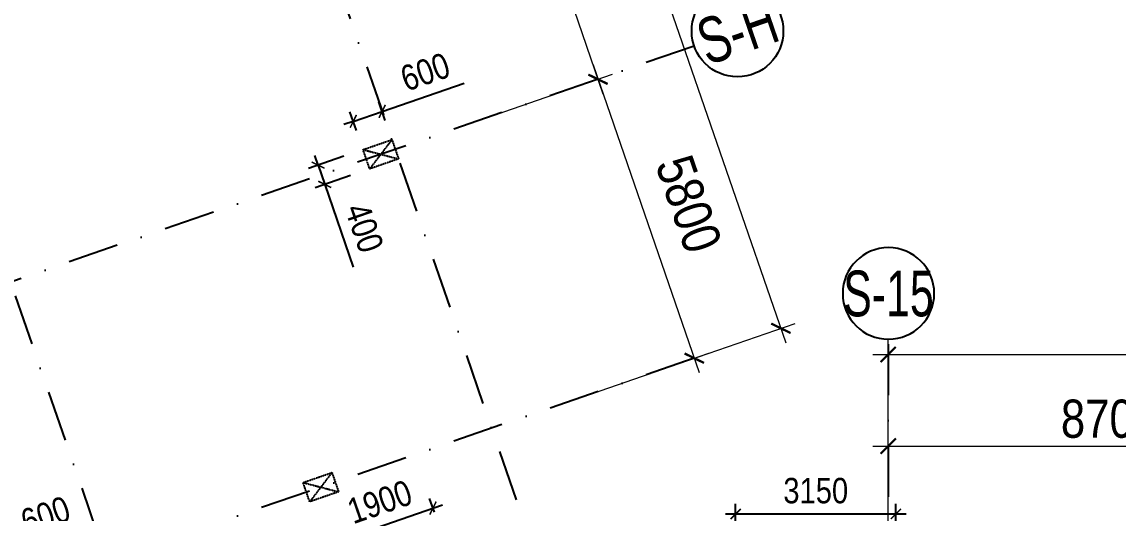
# Model space of a CAD drawing. Header units: millimetres. Extents: x 13965 to 1327256, y -72704 to 46237.
# Drawn here: x 1053904 to 1075454, y -9459 to 194 of the extents above; entities that cross this region are included whole.
import ezdxf
from ezdxf.enums import TextEntityAlignment as Align

# ---------------------------------------------------------------- set-up
doc = ezdxf.new("R2010")
doc.units = ezdxf.units.MM
doc.header["$MEASUREMENT"] = 0
for name, pattern in [('DASHDOT', [1, 0.5, -0.25, 0, -0.25]), ('DASHED', [4.5, 3, -1.5]), ('ST_MBDV Cot vach 220805$0$HIDDEN', [0.375, 0.25, -0.125])]:
    doc.linetypes.add(name, pattern=pattern)
for name, color, linetype in [('AUDIT_I_220807103235-17', 50, 'Continuous'), ('ccu11-Khuat', 9, 'DASHED'), ('KC2-DIM', 251, 'Continuous'), ('KT-Dim', 8, 'Continuous'), ('KT-Luoi truc South Tower', 8, 'DASHDOT'), ('ST_MBDV Cot vach 220805$0$AUDIT_I_220805193045-1', 50, 'Continuous'), ('ST_MBDV Cot vach 220805$0$AUDIT_I_220805193045-5', 6, 'Continuous'), ('Xref_ST_MBDV Cot vach 30.7.2022|Xref_ST_MBDV Cot vach 30.7.2022|Xref_ST_MBDV Cot vach 30.7.2022|Xref_ST_MBDV Cot vach 30.7.2022|A-GRID-SYM', 50, 'Continuous')]:
    doc.layers.add(name, color=color, linetype=linetype)
doc.layers.add('KT-Kich thuoc', color=159, linetype='Continuous', lineweight=18)
doc.styles.add('Arial Narrow', font='ARIALN.TTF')
doc.styles.add('HBA-Text', font='GOTHIC.TTF')
doc.styles.add('ST_MBDV Cot vach 220805$0$HBA-Text', font='GOTHIC.TTF')
doc.dimstyles.new('ccu12-200', dxfattribs={"dimscale": 200, "dimtxt": 2.5, "dimasz": 1, "dimexe": 1, "dimexo": 2, "dimgap": 1, "dimtad": 1, "dimdec": 0, "dimdsep": 46, "dimtxsty": 'Arial Narrow', "dimblk": 'ARCHTICK', "dimcen": -1, "dimdle": 1, "dimclrd": 256, "dimclre": 256, "dimclrt": 3, "dimadec": 0, "dimazin": 2, "dimtfac": 0.1, "dimtdec": 0, "dimtmove": 0, "dimatfit": 1, "dimldrblk": 'ARCHTICK', "dimfxl": 1, "dimtvp": 0.833333, "dimtolj": 1, "dimtzin": 12, "dimarcsym": 0})
doc.dimstyles.new('CCU_1-300', dxfattribs={"dimscale": 300, "dimtxt": 2.5, "dimasz": 1, "dimexe": 1, "dimexo": 2, "dimgap": 0.5, "dimtad": 1, "dimdec": 0, "dimdsep": 46, "dimtxsty": 'Arial Narrow', "dimblk": 'ARCHTICK', "dimcen": -1, "dimdle": 1, "dimclrd": 256, "dimclre": 256, "dimclrt": 3, "dimadec": 0, "dimazin": 2, "dimtfac": 0.1, "dimtdec": 0, "dimtix": 1, "dimtmove": 2, "dimatfit": 1, "dimfxl": 1, "dimtvp": 0.833333, "dimtolj": 1, "dimtzin": 12, "dimarcsym": 0})

# ---------------------------------------------------------------- blocks, each defined once
blk = doc.blocks.new('_ArchTick')
at = {"color": 0, "const_width": 0.15}
blk.add_lwpolyline([(-0.5, -0.5), (0.5, 0.5)], dxfattribs=at)
blk = doc.blocks.new('*D1045')
at = {"layer": 'Defpoints', "color": 0, "transparency": 16777216}
for p in [(-44089, 43297, 0), (-39628, 38701), (-42197, 37814, 0)]:
    blk.add_point(p, dxfattribs=at)
at = {"layer": 'KT-Kich thuoc', "lineweight": -2, "transparency": 16777216}
for p, q in [((-41619, 44467), (-39530, 38418)), ((-43522, 43493), (-41237, 44282)), ((-41630, 38010), (-39344, 38799))]:
    blk.add_line(p, q, dxfattribs=at)
at = {"layer": 'KT-Kich thuoc', "lineweight": -2, "transparency": 16777216, "xscale": 300, "yscale": 300, "zscale": 300}
for p, rotation in [((-41521, 44184), 109.0471074798708), ((-39628, 38701), 289.0471074798708)]:
    blk.add_blockref('_ArchTick', p, dxfattribs=dict(at, rotation=rotation))
at = {"layer": 'KT-Kich thuoc', "color": 3, "transparency": 16777216, "insert": (-39739, 41731), "char_height": 750, "attachment_point": 5, "rotation": 289.0471, "style": 'Arial Narrow'}
blk.add_mtext('\\A1;5800', dxfattribs=at)
blk = doc.blocks.new('*D1046')
at = {"layer": 'Defpoints', "color": 0, "transparency": 16777216}
for p in [(-42197, 37814, 0), (-37735, 33219), (-40305, 32332, 0)]:
    blk.add_point(p, dxfattribs=at)
at = {"layer": 'KT-Kich thuoc', "lineweight": -2, "transparency": 16777216}
for p, q in [((-41630, 38010), (-39344, 38799)), ((-39726, 38985), (-37637, 32935)), ((-39737, 32528), (-37452, 33317))]:
    blk.add_line(p, q, dxfattribs=at)
at = {"layer": 'KT-Kich thuoc', "lineweight": -2, "transparency": 16777216, "xscale": 300, "yscale": 300, "zscale": 300}
for p, rotation in [((-39628, 38701), 109.0471074798708), ((-37735, 33219), 289.0471074798708)]:
    blk.add_blockref('_ArchTick', p, dxfattribs=dict(at, rotation=rotation))
at = {"layer": 'KT-Kich thuoc', "color": 3, "transparency": 16777216, "insert": (-37846, 36248), "char_height": 750, "attachment_point": 5, "rotation": 289.0471, "style": 'Arial Narrow'}
blk.add_mtext('\\A1;5800', dxfattribs=at)
blk = doc.blocks.new('ST_MBDV Cot vach 220805$0$GRID-SYM-flat-103')
at = {"layer": 'ST_MBDV Cot vach 220805$0$AUDIT_I_220805193045-1'}
blk.add_circle((0, 0, 0), 900, dxfattribs=at)
at = {"layer": 'ST_MBDV Cot vach 220805$0$AUDIT_I_220805193045-1', "style": 'ST_MBDV Cot vach 220805$0$HBA-Text'}
blk.add_attdef('GRID', text='', height=900, rotation=19.0471, dxfattribs=at).set_placement((0, 0, 0), align=Align.MIDDLE_CENTER)
blk = doc.blocks.new('*D1067')
at = {"layer": 'Defpoints', "color": 0, "transparency": 16777216}
for p in [(-48876, 62062, 0), (-36033, 33807), (-38792, 32854, 0)]:
    blk.add_point(p, dxfattribs=at)
at = {"layer": 'KT-Kich thuoc', "lineweight": -2, "transparency": 16777216}
for p, q in [((-46215, 63298), (-35935, 33523)), ((-48308, 62258), (-45834, 63113)), ((-38225, 33050), (-35749, 33904))]:
    blk.add_line(p, q, dxfattribs=at)
at = {"layer": 'KT-Kich thuoc', "lineweight": -2, "transparency": 16777216, "xscale": 300, "yscale": 300, "zscale": 300}
for p, rotation in [((-46117, 63015), 109.0471074798708), ((-36033, 33807), 289.0471074798708)]:
    blk.add_blockref('_ArchTick', p, dxfattribs=dict(at, rotation=rotation))
at = {"layer": 'KT-Kich thuoc', "color": 3, "transparency": 16777216, "insert": (-40571, 48585), "char_height": 750, "attachment_point": 5, "rotation": 289.0471, "style": 'Arial Narrow'}
blk.add_mtext('\\A1;30900', dxfattribs=at)
blk = doc.blocks.new('*D1069')
at = {"layer": 'Defpoints', "color": 0, "transparency": 16777216}
for p in [(-25223, 31492), (-33923, 28684, 0), (-25223, 28649, 0)]:
    blk.add_point(p, dxfattribs=at)
at = {"layer": 'KT-Kich thuoc', "lineweight": -2, "transparency": 16777216}
for p, q in [((-33923, 29284), (-33923, 31792)), ((-25223, 29249), (-25223, 31792)), ((-34223, 31492), (-24923, 31492))]:
    blk.add_line(p, q, dxfattribs=at)
at = {"layer": 'KT-Kich thuoc', "lineweight": -2, "transparency": 16777216, "xscale": 300, "yscale": 300, "zscale": 300, "rotation": 180}
blk.add_blockref('_ArchTick', (-33923, 31492), dxfattribs=at)
at = {"layer": 'KT-Kich thuoc', "lineweight": -2, "transparency": 16777216, "xscale": 300, "yscale": 300, "zscale": 300}
blk.add_blockref('_ArchTick', (-25223, 31492), dxfattribs=at)
at = {"layer": 'KT-Kich thuoc', "color": 3, "transparency": 16777216, "insert": (-29573, 32025), "char_height": 750, "attachment_point": 5, "style": 'Arial Narrow'}
blk.add_mtext('\\A1;8700', dxfattribs=at)
blk = doc.blocks.new('*D1073')
at = {"layer": 'Defpoints', "color": 0, "transparency": 16777216}
for p in [(-6323, 33292), (-33923, 28921), (-6323, 28921)]:
    blk.add_point(p, dxfattribs=at)
at = {"layer": 'KT-Kich thuoc', "lineweight": -2, "transparency": 16777216}
for p, q in [((-33923, 29521), (-33923, 33592)), ((-6323, 29521), (-6323, 33592)), ((-34223, 33292), (-6023, 33292))]:
    blk.add_line(p, q, dxfattribs=at)
at = {"layer": 'KT-Kich thuoc', "lineweight": -2, "transparency": 16777216, "xscale": 300, "yscale": 300, "zscale": 300, "rotation": 180}
blk.add_blockref('_ArchTick', (-33923, 33292), dxfattribs=at)
at = {"layer": 'KT-Kich thuoc', "lineweight": -2, "transparency": 16777216, "xscale": 300, "yscale": 300, "zscale": 300}
blk.add_blockref('_ArchTick', (-6323, 33292), dxfattribs=at)
at = {"layer": 'KT-Kich thuoc', "color": 3, "transparency": 16777216, "insert": (-20123, 33825), "char_height": 750, "attachment_point": 5, "style": 'Arial Narrow'}
blk.add_mtext('\\A1;27600', dxfattribs=at)
blk = doc.blocks.new('GRID-SYM-flat-73')
at = {"layer": 'Xref_ST_MBDV Cot vach 30.7.2022|Xref_ST_MBDV Cot vach 30.7.2022|Xref_ST_MBDV Cot vach 30.7.2022|Xref_ST_MBDV Cot vach 30.7.2022|A-GRID-SYM'}
blk.add_circle((0, 0, 0), 900, dxfattribs=at)
at = {"layer": 'Xref_ST_MBDV Cot vach 30.7.2022|Xref_ST_MBDV Cot vach 30.7.2022|Xref_ST_MBDV Cot vach 30.7.2022|Xref_ST_MBDV Cot vach 30.7.2022|A-GRID-SYM', "style": 'HBA-Text'}
blk.add_attdef('GRID', text='', height=900, rotation=359.6303, dxfattribs=at).set_placement((0, 0, 0), align=Align.MIDDLE_CENTER)
blk = doc.blocks.new('*D938')
at = {"layer": 'Defpoints', "color": 0, "transparency": 16777216}
for p in [(1061985, -9361), (1062144, -9822), (1060348, -10442)]:
    blk.add_point(p, dxfattribs=at)
at = {"layer": 'KC2-DIM', "lineweight": -2, "transparency": 16777216}
for p, q in [((1062013, -9444), (1061920, -9172)), ((1060000, -10046), (1062174, -9295)), ((1060217, -10064), (1060124, -9792))]:
    blk.add_line(p, q, dxfattribs=at)
at = {"layer": 'KC2-DIM', "lineweight": -2, "transparency": 16777216, "xscale": 200, "yscale": 200, "zscale": 200}
for p, rotation in [((1061985, -9361), 19.0471379540408), ((1060189, -9981), 199.0471379540408)]:
    blk.add_blockref('_ArchTick', p, dxfattribs=dict(at, rotation=rotation))
at = {"layer": 'KC2-DIM', "color": 3, "transparency": 16777216, "insert": (1060938, -9240), "char_height": 500, "attachment_point": 5, "rotation": 19.0471, "style": 'Arial Narrow'}
blk.add_mtext('\\A1;1900', dxfattribs=at)
blk = doc.blocks.new('*D852')
at = {"layer": 'Defpoints', "color": 0, "transparency": 16777216}
for p in [(1071085, -9477), (1067935, -10983), (1071085, -10983)]:
    blk.add_point(p, dxfattribs=at)
at = {"layer": 'KC2-DIM', "lineweight": -2, "transparency": 16777216}
for p, q in [((1067735, -9477), (1071285, -9477)), ((1067935, -10583), (1067935, -9277)), ((1071085, -10583), (1071085, -9277))]:
    blk.add_line(p, q, dxfattribs=at)
at = {"layer": 'KC2-DIM', "lineweight": -2, "transparency": 16777216, "xscale": 200, "yscale": 200, "zscale": 200, "rotation": 180}
blk.add_blockref('_ArchTick', (1067935, -9477), dxfattribs=at)
at = {"layer": 'KC2-DIM', "lineweight": -2, "transparency": 16777216, "xscale": 200, "yscale": 200, "zscale": 200}
blk.add_blockref('_ArchTick', (1071085, -9477), dxfattribs=at)
at = {"layer": 'KC2-DIM', "color": 3, "transparency": 16777216, "insert": (1069510, -9021), "char_height": 500, "attachment_point": 5, "style": 'Arial Narrow'}
blk.add_mtext('\\A1;3150', dxfattribs=at)
blk = doc.blocks.new('*D915')
at = {"layer": 'Defpoints', "color": 0, "transparency": 16777216}
for p in [(1053521, -10278), (1053713, -10834, 0), (1053145, -11029, 0)]:
    blk.add_point(p, dxfattribs=at)
at = {"layer": 'KC2-DIM', "lineweight": -2, "transparency": 16777216}
for p, q in [((1053521, -10278), (1055134, -9721)), ((1053582, -10455), (1053455, -10089)), ((1053015, -10651), (1052888, -10285)), ((1052954, -10474), (1053521, -10278)), ((1052954, -10474), (1052765, -10539))]:
    blk.add_line(p, q, dxfattribs=at)
at = {"layer": 'KC2-DIM', "lineweight": -2, "transparency": 16777216, "xscale": 200, "yscale": 200, "zscale": 200}
for p, rotation in [((1052954, -10474), 19.04713795320742), ((1053521, -10278), 199.0471379532074)]:
    blk.add_blockref('_ArchTick', p, dxfattribs=dict(at, rotation=rotation))
at = {"layer": 'KC2-DIM', "color": 3, "transparency": 16777216, "insert": (1054368, -9504), "char_height": 500, "attachment_point": 5, "rotation": 19.0471, "style": 'Arial Narrow'}
blk.add_mtext('\\A1;600', dxfattribs=at)
blk = doc.blocks.new('*D918')
at = {"layer": 'Defpoints', "color": 0, "transparency": 16777216}
for p in [(1060610, -2316, 0), (1060741, -2694, 0), (1059857, -2999)]:
    blk.add_point(p, dxfattribs=at)
at = {"layer": 'KC2-DIM', "lineweight": -2, "transparency": 16777216}
for p, q in [((1060232, -2446), (1059538, -2686)), ((1059727, -2621), (1059661, -2432)), ((1059727, -2621), (1059857, -2999)), ((1060363, -2824), (1059668, -3064)), ((1059857, -2999), (1060419, -4626))]:
    blk.add_line(p, q, dxfattribs=at)
at = {"layer": 'KC2-DIM', "lineweight": -2, "transparency": 16777216, "xscale": 200, "yscale": 200, "zscale": 200}
for p, rotation in [((1059727, -2621), 289.047137953221), ((1059857, -2999), 109.047137953221)]:
    blk.add_blockref('_ArchTick', p, dxfattribs=dict(at, rotation=rotation))
at = {"layer": 'KC2-DIM', "color": 3, "transparency": 16777216, "insert": (1060634, -3853), "char_height": 500, "attachment_point": 5, "rotation": 289.0471, "style": 'Arial Narrow'}
blk.add_mtext('\\A1;400', dxfattribs=at)
blk = doc.blocks.new('*D919')
at = {"layer": 'Defpoints', "color": 0, "transparency": 16777216}
for p in [(1060986, -1564), (1061178, -2120, 0), (1060610, -2316, 0)]:
    blk.add_point(p, dxfattribs=at)
at = {"layer": 'KC2-DIM', "lineweight": -2, "transparency": 16777216}
for p, q in [((1060986, -1564), (1062599, -1007)), ((1061047, -1742), (1060921, -1375)), ((1060480, -1938), (1060353, -1571)), ((1060419, -1760), (1060986, -1564)), ((1060419, -1760), (1060230, -1825))]:
    blk.add_line(p, q, dxfattribs=at)
at = {"layer": 'KC2-DIM', "lineweight": -2, "transparency": 16777216, "xscale": 200, "yscale": 200, "zscale": 200}
for p, rotation in [((1060986, -1564), 199.0471379532146), ((1060419, -1760), 19.04713795321469)]:
    blk.add_blockref('_ArchTick', p, dxfattribs=dict(at, rotation=rotation))
at = {"layer": 'KC2-DIM', "color": 3, "transparency": 16777216, "insert": (1061833, -790), "char_height": 500, "attachment_point": 5, "rotation": 19.0471, "style": 'Arial Narrow'}
blk.add_mtext('\\A1;600', dxfattribs=at)
blk = doc.blocks.new('*U1021')
at = {"color": 6, "linetype": 'ST_MBDV Cot vach 220805$0$HIDDEN', "ltscale": 10}
for p, q in [((-75, 125), (-475, -475)), ((-75, -475), (-475, 125))]:
    blk.add_line(p, q, dxfattribs=at)
blk.add_lwpolyline([(-475, -475), (-75, -475), (-75, 125), (-475, 125)], close=True, dxfattribs=at)
blk = doc.blocks.new('*U1012')
at = {"color": 6, "linetype": 'ST_MBDV Cot vach 220805$0$HIDDEN', "ltscale": 10}
for p, q in [((-75, 125), (-475, -475)), ((-75, -475), (-475, 125))]:
    blk.add_line(p, q, dxfattribs=at)
blk.add_lwpolyline([(-475, -475), (-75, -475), (-75, 125), (-475, 125)], close=True, dxfattribs=at)
blk = doc.blocks.new('MBCV-T39')
at = {"layer": 'ST_MBDV Cot vach 220805$0$AUDIT_I_220805193045-5', "linetype": 'ByBlock', "xscale": -0.9999999999999998, "rotation": 289.0471379532163}
for name, p in [('*U1021', (-30550, 10474, 0)), ('*U1012', (-31729, 3931, 0))]:
    blk.add_blockref(name, p, dxfattribs=at)
blk = doc.blocks.new('Asix South Tower')
at = {"layer": 'KT-Luoi truc South Tower', "ltscale": 2000}
for p, q in [((-53965.4, 67304.5), (-40792.5, 29149.9)), ((-61527.4, 64693.7), (-45306.5, 17710.6)), ((-37736.8, 39354.3), (-105450.5, 15976.2)), ((-33923, 33491.9), (-33923, -4459.1)), ((-37735.1, 33218.9), (-103274.2, 10591.7))]:
    blk.add_line(p, q, dxfattribs=at)
at = {"layer": 'KT-Dim'}
ref = blk.add_blockref('GRID-SYM-flat-73', (-33917.9, 34491.9, 0), dxfattribs=dict(at, xscale=-1, rotation=179.6748020054017))
ref.add_attrib('GRID', 'S-15', dxfattribs={"layer": 'AUDIT_I_220807103235-17', "height": 900, "style": 'HBA-Text', "width": 0.7}).set_placement((-33917.9, 34491.9, 0), align=Align.MIDDLE_CENTER)
at = {"layer": 'KT-Kich thuoc'}
ref = blk.add_blockref('ST_MBDV Cot vach 220805$0$GRID-SYM-flat-103', (-36886, 39648, 0), dxfattribs=at)
ref.add_attrib('GRID', 'S-H', dxfattribs={"layer": 'ST_MBDV Cot vach 220805$0$AUDIT_I_220805193045-1', "height": 900, "rotation": 19, "style": 'ST_MBDV Cot vach 220805$0$HBA-Text', "width": 0.75}).set_placement((-36886, 39648, 0), align=Align.MIDDLE_CENTER)
dim = blk.add_linear_dim(base=(-36033, 33806.5), p1=(-48875.5, 62062.4, 0), p2=(-38792.1, 32854, 0), angle=109.04711, dimstyle='CCU_1-300', dxfattribs=at)
dim.commit()
dim.dimension.update_dxf_attribs({"geometry": '*D1067', "text_midpoint": (-40571.3, 48584.6)})
for base, p1, p2, picture, middle in [((-39628, 38701.3), (-44089.5, 43296.9, 0), (-42197.3, 37814.3, 0), '*D1045', (-39739.1, 41730.9)), ((-37735.1, 33218.9), (-42196.7, 37814.5, 0), (-40304.5, 32331.8, 0), '*D1046', (-37846.3, 36248.5))]:
    dim = blk.add_linear_dim(base=base, p1=p1, p2=p2, angle=109.04711, dimstyle='CCU_1-300', dxfattribs=at)
    dim.commit()
    dim.dimension.update_dxf_attribs({"geometry": picture, "text_midpoint": middle, "dimtype": 128})
for base, p1, p2, picture, middle in [((-6323, 33291.9), (-33923, 28921.3), (-6323, 28921.3), '*D1073', (-20123, 33824.8)), ((-25223, 31491.9), (-33923, 28684.3, 0), (-25223, 28648.7, 0), '*D1069', (-29573, 32024.8))]:
    dim = blk.add_linear_dim(base=base, p1=p1, p2=p2, dimstyle='CCU_1-300', dxfattribs=at)
    dim.commit()
    dim.dimension.update_dxf_attribs({"geometry": picture, "text_midpoint": middle})

msp = doc.modelspace()

# ---------------------------------------------------------------- block references
at = {"layer": 'ccu11-Khuat'}
msp.add_blockref('MBCV-T39', (1091585, -12563.9), dxfattribs=at)
at = {"layer": 'KT-Kich thuoc'}
msp.add_blockref('Asix South Tower', (1104857.6, -39634.4), dxfattribs=at)

# ---------------------------------------------------------------- dimensions: what is measured, and where the dimension line sits
at = {"layer": 'KC2-DIM'}
for p1, p2, distance, picture, middle in [((1060610.5, -2315.6, 0), (1061177.6, -2119.8, 0), 587.9, '*D919', (1061833, -789.9, 0)), ((1060610.5, -2315.6, 0), (1060741, -2693.7, 0), -935.1, '*D918', (1060633.6, -3852.7, 0)), ((1060348, -10441.7), (1062144, -9821.7), 487.7, '*D938', (1060938.3, -9240.4)), ((1053145.5, -11029.4, 0), (1053712.6, -10833.6, 0), 587.9, '*D915', (1054367.9, -9503.7, 0))]:
    dim = msp.add_aligned_dim(p1=p1, p2=p2, distance=distance, dimstyle='ccu12-200', dxfattribs=at)
    dim.commit()
    dim.dimension.update_dxf_attribs({"geometry": picture, "text_midpoint": middle})
dim = msp.add_linear_dim(base=(1071085, -9476.6), p1=(1067935, -10982.7), p2=(1071085, -10982.7), dimstyle='ccu12-200', dxfattribs=at)
dim.commit()
dim.dimension.update_dxf_attribs({"geometry": '*D852', "text_midpoint": (1069510, -9021.4)})

doc.saveas('drawing.dxf')
